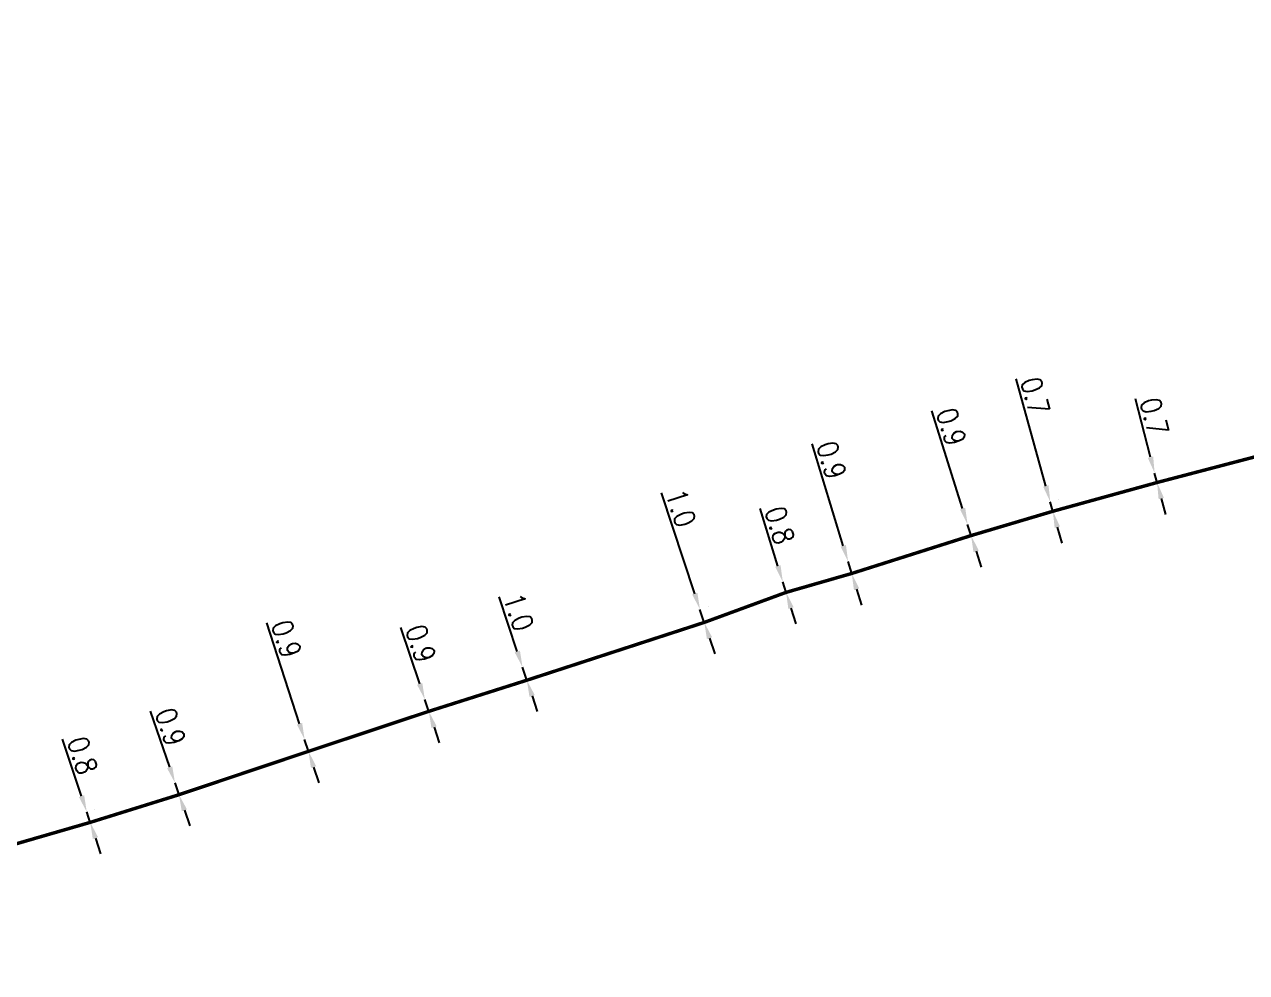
# Model space of a CAD drawing. Header units: millimetres. Extents: x 150994 to 151987, y 125997 to 127005.
# Drawn here: x 151101.8 to 151190.6, y 126598.5 to 126667.3 of the extents above; entities that cross this region are included whole.
import ezdxf

# ---------------------------------------------------------------- set-up
doc = ezdxf.new("R2010")
doc.units = ezdxf.units.MM
doc.header["$PDMODE"] = 34
doc.linetypes.add('L_100_PE', pattern=[14, 10, -1.5, 1, -1.5])
doc.layers.get('Defpoints').update_dxf_attribs({"linetype": 'CONTINUOUS'})
doc.layers.add('L_140', color=3, linetype='CONTINUOUS')
doc.styles.get("Standard").update_dxf_attribs({"font": 'romans.shx', "width": 0.85})
doc.dimstyles.get("Standard").update_dxf_attribs({"dimtxt": 1.5, "dimasz": 1.2, "dimexe": 0.625, "dimexo": 0.625, "dimgap": 0.25, "dimtad": 1, "dimdec": 1, "dimzin": 0, "dimdsep": 46, "dimtxsty": 'Standard', "dimcen": -0.5, "dimadec": 0, "dimazin": 0, "dimtfac": 1, "dimtdec": 1, "dimtmove": 0, "dimatfit": 3, "dimfxl": 0, "dimtolj": 1, "dimtzin": 0, "dimarcsym": 0})

# ---------------------------------------------------------------- blocks, each defined once
blk = doc.blocks.new('*D798')
at = {"layer": 'Defpoints', "color": 0, "linetype": 'Continuous', "transparency": 16777216}
for p in [(151183.9, 126634.746), (151183.9, 126634.746), (151184.077, 126634.069)]:
    blk.add_point(p, dxfattribs=at)
at = {"layer": 'L_140', "color": 0, "linetype": 'Continuous', "lineweight": -2, "transparency": 16777216}
for p, q in [((151183.598, 126635.908), (151182.498, 126640.138)), ((151184.077, 126634.069), (151183.9, 126634.746)), ((151184.379, 126632.907), (151184.681, 126631.746))]:
    blk.add_line(p, q, dxfattribs=at)
at = {"layer": 'L_140', "color": 0, "linetype": 'Continuous', "transparency": 16777216}
for points in [[(151183.792, 126635.958), (151183.405, 126635.857), (151183.9, 126634.746)], [(151184.572, 126632.958), (151184.185, 126632.857), (151184.077, 126634.069)]]:
    blk.add_solid(points, dxfattribs=at)
at = {"layer": 'L_140', "color": 0, "linetype": 'Continuous', "transparency": 16777216, "insert": (151183.865, 126638.855), "char_height": 1.5, "attachment_point": 5, "rotation": 284.58109}
blk.add_mtext('\\A1;0.7', dxfattribs=at)
blk = doc.blocks.new('*D799')
at = {"layer": 'Defpoints', "color": 0, "linetype": 'Continuous', "transparency": 16777216}
for p in [(151176.322, 126632.654), (151176.322, 126632.654), (151176.51, 126631.979)]:
    blk.add_point(p, dxfattribs=at)
at = {"layer": 'L_140', "color": 0, "linetype": 'Continuous', "lineweight": -2, "transparency": 16777216}
for p, q in [((151176.001, 126633.81), (151173.832, 126641.603)), ((151176.924, 126632.821), (151176.924, 126632.821)), ((151176.51, 126631.979), (151176.322, 126632.654)), ((151177.112, 126632.147), (151177.112, 126632.147)), ((151176.832, 126630.823), (151177.153, 126629.667))]:
    blk.add_line(p, q, dxfattribs=at)
at = {"layer": 'L_140', "color": 0, "linetype": 'Continuous', "transparency": 16777216}
for points in [[(151176.193, 126633.863), (151175.808, 126633.756), (151176.322, 126632.654)], [(151177.024, 126630.877), (151176.639, 126630.769), (151176.51, 126631.979)]]:
    blk.add_solid(points, dxfattribs=at)
at = {"layer": 'L_140', "color": 0, "linetype": 'Continuous', "transparency": 16777216, "insert": (151175.22, 126640.343), "char_height": 1.5, "attachment_point": 5, "rotation": 285.55107}
blk.add_mtext('\\A1;0.7', dxfattribs=at)
blk = doc.blocks.new('*D800')
at = {"layer": 'Defpoints', "color": 0, "linetype": 'Continuous', "transparency": 16777216}
for p in [(151170.317, 126631.025), (151170.317, 126631.025), (151170.573, 126630.214)]:
    blk.add_point(p, dxfattribs=at)
at = {"layer": 'L_140', "color": 0, "linetype": 'Continuous', "lineweight": -2, "transparency": 16777216}
for p, q in [((151169.956, 126632.169), (151167.708, 126639.288)), ((151170.573, 126630.214), (151170.317, 126631.025)), ((151170.934, 126629.07), (151171.295, 126627.926))]:
    blk.add_line(p, q, dxfattribs=at)
at = {"layer": 'L_140', "color": 0, "linetype": 'Continuous', "transparency": 16777216}
for points in [[(151170.146, 126632.229), (151169.765, 126632.109), (151170.317, 126631.025)], [(151171.125, 126629.13), (151170.743, 126629.01), (151170.573, 126630.214)]]:
    blk.add_solid(points, dxfattribs=at)
at = {"layer": 'L_140', "color": 0, "linetype": 'Continuous', "transparency": 16777216, "insert": (151169.13, 126638.106), "char_height": 1.5, "attachment_point": 5, "rotation": 287.519}
blk.add_mtext('\\A1;0.9', dxfattribs=at)
blk = doc.blocks.new('*D801')
at = {"layer": 'Defpoints', "color": 0, "linetype": 'Continuous', "transparency": 16777216}
for p in [(151161.642, 126628.322), (151161.642, 126628.322), (151161.906, 126627.461)]:
    blk.add_point(p, dxfattribs=at)
at = {"layer": 'L_140', "color": 0, "linetype": 'Continuous', "lineweight": -2, "transparency": 16777216}
for p, q in [((151161.291, 126629.469), (151159.022, 126636.884)), ((151161.906, 126627.461), (151161.642, 126628.322)), ((151162.257, 126626.314), (151162.608, 126625.166))]:
    blk.add_line(p, q, dxfattribs=at)
at = {"layer": 'L_140', "color": 0, "linetype": 'Continuous', "transparency": 16777216}
for points in [[(151161.482, 126629.528), (151161.1, 126629.411), (151161.642, 126628.322)], [(151162.448, 126626.372), (151162.065, 126626.255), (151161.906, 126627.461)]]:
    blk.add_solid(points, dxfattribs=at)
at = {"layer": 'L_140', "color": 0, "linetype": 'Continuous', "transparency": 16777216, "insert": (151160.433, 126635.69), "char_height": 1.5, "attachment_point": 5, "rotation": 287.01463}
blk.add_mtext('\\A1;0.9', dxfattribs=at)
blk = doc.blocks.new('*D802')
at = {"layer": 'Defpoints', "color": 0, "linetype": 'Continuous', "transparency": 16777216}
for p in [(151156.9, 126626.851), (151156.9, 126626.851), (151157.137, 126626.087)]:
    blk.add_point(p, dxfattribs=at)
at = {"layer": 'L_140', "color": 0, "linetype": 'Continuous', "lineweight": -2, "transparency": 16777216}
for p, q in [((151156.544, 126627.997), (151155.249, 126632.172)), ((151157.137, 126626.087), (151156.9, 126626.851)), ((151157.493, 126624.941), (151157.848, 126623.794))]:
    blk.add_line(p, q, dxfattribs=at)
at = {"layer": 'L_140', "color": 0, "linetype": 'Continuous', "transparency": 16777216}
for points in [[(151156.735, 126628.056), (151156.353, 126627.938), (151156.9, 126626.851)], [(151157.684, 126625), (151157.302, 126624.881), (151157.137, 126626.087)]]:
    blk.add_solid(points, dxfattribs=at)
at = {"layer": 'L_140', "color": 0, "linetype": 'Continuous', "transparency": 16777216, "insert": (151156.674, 126630.954), "char_height": 1.5, "attachment_point": 5, "rotation": 287.23466}
blk.add_mtext('\\A1;0.8', dxfattribs=at)
blk = doc.blocks.new('*D803')
at = {"layer": 'Defpoints', "color": 0, "linetype": 'Continuous', "transparency": 16777216}
for p in [(151150.884, 126624.853), (151150.884, 126624.853), (151151.198, 126623.904)]:
    blk.add_point(p, dxfattribs=at)
at = {"layer": 'L_140', "color": 0, "linetype": 'Continuous', "lineweight": -2, "transparency": 16777216}
for p, q in [((151150.507, 126625.992), (151148.081, 126633.32)), ((151151.198, 126623.904), (151150.884, 126624.853)), ((151151.478, 126625.049), (151151.478, 126625.049)), ((151151.792, 126624.1), (151151.792, 126624.1)), ((151151.576, 126622.764), (151151.953, 126621.625))]:
    blk.add_line(p, q, dxfattribs=at)
at = {"layer": 'L_140', "color": 0, "linetype": 'Continuous', "transparency": 16777216}
for points in [[(151150.697, 126626.055), (151150.317, 126625.929), (151150.884, 126624.853)], [(151151.765, 126622.827), (151151.386, 126622.702), (151151.198, 126623.904)]]:
    blk.add_solid(points, dxfattribs=at)
at = {"layer": 'L_140', "color": 0, "linetype": 'Continuous', "transparency": 16777216, "insert": (151149.5, 126632.216), "char_height": 1.5, "attachment_point": 5, "rotation": 288.31769}
blk.add_mtext('\\A1;1.0', dxfattribs=at)
blk = doc.blocks.new('*D804')
at = {"layer": 'Defpoints', "color": 0, "linetype": 'Continuous', "transparency": 16777216}
for p in [(151137.999, 126620.654), (151137.999, 126620.654), (151138.315, 126619.705)]:
    blk.add_point(p, dxfattribs=at)
at = {"layer": 'L_140', "color": 0, "linetype": 'Continuous', "lineweight": -2, "transparency": 16777216}
for p, q in [((151137.621, 126621.792), (151136.299, 126625.768)), ((151138.315, 126619.705), (151137.999, 126620.654)), ((151138.693, 126618.566), (151139.072, 126617.427))]:
    blk.add_line(p, q, dxfattribs=at)
at = {"layer": 'L_140', "color": 0, "linetype": 'Continuous', "transparency": 16777216}
for points in [[(151137.811, 126621.855), (151137.431, 126621.729), (151137.999, 126620.654)], [(151138.883, 126618.629), (151138.503, 126618.503), (151138.315, 126619.705)]]:
    blk.add_solid(points, dxfattribs=at)
at = {"layer": 'L_140', "color": 0, "linetype": 'Continuous', "transparency": 16777216, "insert": (151137.72, 126624.665), "char_height": 1.5, "attachment_point": 5, "rotation": 288.38768}
blk.add_mtext('\\A1;1.0', dxfattribs=at)
blk = doc.blocks.new('*D805')
at = {"layer": 'Defpoints', "color": 0, "linetype": 'Continuous', "transparency": 16777216}
for p in [(151122.178, 126615.394), (151122.178, 126615.394), (151122.456, 126614.538)]:
    blk.add_point(p, dxfattribs=at)
at = {"layer": 'L_140', "color": 0, "linetype": 'Continuous', "lineweight": -2, "transparency": 16777216}
for p, q in [((151121.807, 126616.536), (151119.428, 126623.868)), ((151122.456, 126614.538), (151122.178, 126615.394)), ((151122.826, 126613.397), (151123.197, 126612.256))]:
    blk.add_line(p, q, dxfattribs=at)
at = {"layer": 'L_140', "color": 0, "linetype": 'Continuous', "transparency": 16777216}
for points in [[(151121.998, 126616.597), (151121.617, 126616.474), (151122.178, 126615.394)], [(151123.016, 126613.459), (151122.636, 126613.335), (151122.456, 126614.538)]]:
    blk.add_solid(points, dxfattribs=at)
at = {"layer": 'L_140', "color": 0, "linetype": 'Continuous', "transparency": 16777216, "insert": (151120.859, 126622.697), "char_height": 1.5, "attachment_point": 5, "rotation": 287.9825}
blk.add_mtext('\\A1;0.9', dxfattribs=at)
blk = doc.blocks.new('*D806')
at = {"layer": 'Defpoints', "color": 0, "linetype": 'Continuous', "transparency": 16777216}
for p in [(151130.91, 126618.297), (151130.91, 126618.297), (151131.194, 126617.443)]:
    blk.add_point(p, dxfattribs=at)
at = {"layer": 'L_140', "color": 0, "linetype": 'Continuous', "lineweight": -2, "transparency": 16777216}
for p, q in [((151130.532, 126619.436), (151129.172, 126623.526)), ((151131.194, 126617.443), (151130.91, 126618.297)), ((151131.573, 126616.304), (151131.951, 126615.166))]:
    blk.add_line(p, q, dxfattribs=at)
at = {"layer": 'L_140', "color": 0, "linetype": 'Continuous', "transparency": 16777216}
for points in [[(151130.722, 126619.499), (151130.342, 126619.373), (151130.91, 126618.297)], [(151131.763, 126616.367), (151131.383, 126616.241), (151131.194, 126617.443)]]:
    blk.add_solid(points, dxfattribs=at)
at = {"layer": 'L_140', "color": 0, "linetype": 'Continuous', "transparency": 16777216, "insert": (151130.612, 126622.366), "char_height": 1.5, "attachment_point": 5, "rotation": 288.38768}
blk.add_mtext('\\A1;0.9', dxfattribs=at)
blk = doc.blocks.new('*D807')
at = {"layer": 'Defpoints', "color": 0, "linetype": 'Continuous', "transparency": 16777216}
for p in [(151112.766, 126612.239), (151112.766, 126612.239), (151113.056, 126611.387)]:
    blk.add_point(p, dxfattribs=at)
at = {"layer": 'L_140', "color": 0, "linetype": 'Continuous', "lineweight": -2, "transparency": 16777216}
for p, q in [((151112.379, 126613.375), (151110.989, 126617.455)), ((151113.056, 126611.387), (151112.766, 126612.239)), ((151113.443, 126610.251), (151113.83, 126609.115))]:
    blk.add_line(p, q, dxfattribs=at)
at = {"layer": 'L_140', "color": 0, "linetype": 'Continuous', "transparency": 16777216}
for points in [[(151112.568, 126613.439), (151112.19, 126613.31), (151112.766, 126612.239)], [(151113.633, 126610.316), (151113.254, 126610.187), (151113.056, 126611.387)]]:
    blk.add_solid(points, dxfattribs=at)
at = {"layer": 'L_140', "color": 0, "linetype": 'Continuous', "transparency": 16777216, "insert": (151112.437, 126616.305), "char_height": 1.5, "attachment_point": 5, "rotation": 288.81549}
blk.add_mtext('\\A1;0.9', dxfattribs=at)
blk = doc.blocks.new('*D808')
at = {"layer": 'Defpoints', "color": 0, "linetype": 'Continuous', "transparency": 16777216}
for p in [(151106.358, 126610.136), (151106.358, 126610.136), (151106.61, 126609.376)]:
    blk.add_point(p, dxfattribs=at)
at = {"layer": 'L_140', "color": 0, "linetype": 'Continuous', "lineweight": -2, "transparency": 16777216}
for p, q in [((151105.98, 126611.275), (151104.604, 126615.424)), ((151106.61, 126609.376), (151106.358, 126610.136)), ((151106.951, 126610.332), (151106.951, 126610.332)), ((151107.203, 126609.573), (151107.203, 126609.573)), ((151106.987, 126608.237), (151107.365, 126607.098))]:
    blk.add_line(p, q, dxfattribs=at)
at = {"layer": 'L_140', "color": 0, "linetype": 'Continuous', "transparency": 16777216}
for points in [[(151106.17, 126611.338), (151105.79, 126611.212), (151106.358, 126610.136)], [(151107.177, 126608.3), (151106.797, 126608.174), (151106.61, 126609.376)]]:
    blk.add_solid(points, dxfattribs=at)
at = {"layer": 'L_140', "color": 0, "linetype": 'Continuous', "transparency": 16777216, "insert": (151106.052, 126614.233), "char_height": 1.5, "attachment_point": 5, "rotation": 288.34573}
blk.add_mtext('\\A1;0.8', dxfattribs=at)

msp = doc.modelspace()

# ---------------------------------------------------------------- linework, layer by layer
at = {"layer": 'L_140', "linetype": 'L_100_PE', "ltscale": 0.5, "const_width": 0.25, "flags": 128}
msp.add_lwpolyline([(151334.189, 126860.26), (151334.018, 126859.79), (151332.488, 126855.555), (151323.038, 126829.687), (151319.928, 126821.243), (151315.483, 126810.94), (151309.588, 126795.098), (151304.539, 126782.044), (151301.738, 126774.204), (151294.827, 126755.143), (151293.12, 126749.676), (151291.53, 126744.137), (151290.338, 126738.963), (151289.471, 126734.041), (151288.319, 126724.379), (151287.539, 126718.147), (151286.004, 126706.867), (151284.297, 126695.435), (151283.372, 126687.774), (151278.716, 126663.169), (151275.006, 126659.339), (151271.276, 126656.29), (151267.939, 126654.931), (151262.835, 126653.644), (151256.613, 126652.337), (151249.977, 126650.541), (151238.766, 126647.993), (151228.934, 126645.46), (151225.539, 126644.554), (151213.168, 126641.399), (151207.567, 126640.046), (151202.752, 126638.823), (151192.773, 126636.35), (151184.077, 126634.069), (151176.51, 126631.979), (151170.573, 126630.214), (151161.906, 126627.461), (151157.137, 126626.087), (151151.198, 126623.904), (151138.315, 126619.705), (151131.194, 126617.443), (151122.456, 126614.538), (151113.056, 126611.387), (151106.61, 126609.376), (151099.052, 126607.185), (151097.246, 126606.727), (151086.262, 126603.732), (151076.025, 126601.804), (151071.307, 126601.41), (151055.958, 126599.329), (151050.27, 126600.635), (151042.787, 126598.69), (151042.397, 126598.589)], dxfattribs=at)

# ---------------------------------------------------------------- dimensions: what is measured, and where the dimension line sits
at = {"layer": 'L_140', "linetype": 'Continuous'}
for base, p1, p2, angle, picture, middle in [((151176.322, 126632.654), (151176.51, 126631.979), (151176.322, 126632.654), 285.55107, '*D799', (151174.257, 126640.075)), ((151183.9, 126634.746), (151184.077, 126634.069), (151183.9, 126634.746), 284.58109, '*D798', (151182.897, 126638.604)), ((151170.317, 126631.025), (151170.573, 126630.214), (151170.317, 126631.025), 287.519, '*D800', (151168.176, 126637.805)), ((151161.642, 126628.322), (151161.906, 126627.461), (151161.642, 126628.322), 287.01463, '*D801', (151159.477, 126635.397)), ((151150.884, 126624.853), (151151.198, 126623.904), (151150.884, 126624.853), 288.31769, '*D803', (151148.551, 126631.901)), ((151156.9, 126626.851), (151157.137, 126626.087), (151156.9, 126626.851), 287.23466, '*D802', (151155.719, 126630.658)), ((151137.999, 126620.654), (151138.315, 126619.705), (151137.999, 126620.654), 288.38768, '*D804', (151136.771, 126624.349)), ((151122.178, 126615.394), (151122.456, 126614.538), (151122.178, 126615.394), 287.9825, '*D805', (151119.908, 126622.388)), ((151130.91, 126618.297), (151131.194, 126617.443), (151130.91, 126618.297), 288.38768, '*D806', (151129.663, 126622.051)), ((151112.766, 126612.239), (151113.056, 126611.387), (151112.766, 126612.239), 288.81549, '*D807', (151111.49, 126615.983)), ((151106.358, 126610.136), (151106.61, 126609.376), (151106.358, 126610.136), 288.34573, '*D808', (151105.103, 126613.919))]:
    dim = msp.add_linear_dim(base=base, p1=p1, p2=p2, angle=angle, dimstyle='Standard', dxfattribs=at)
    dim.commit()
    dim.dimension.update_dxf_attribs({"geometry": picture, "text_midpoint": middle, "dimtype": 160})

doc.saveas('drawing.dxf')
